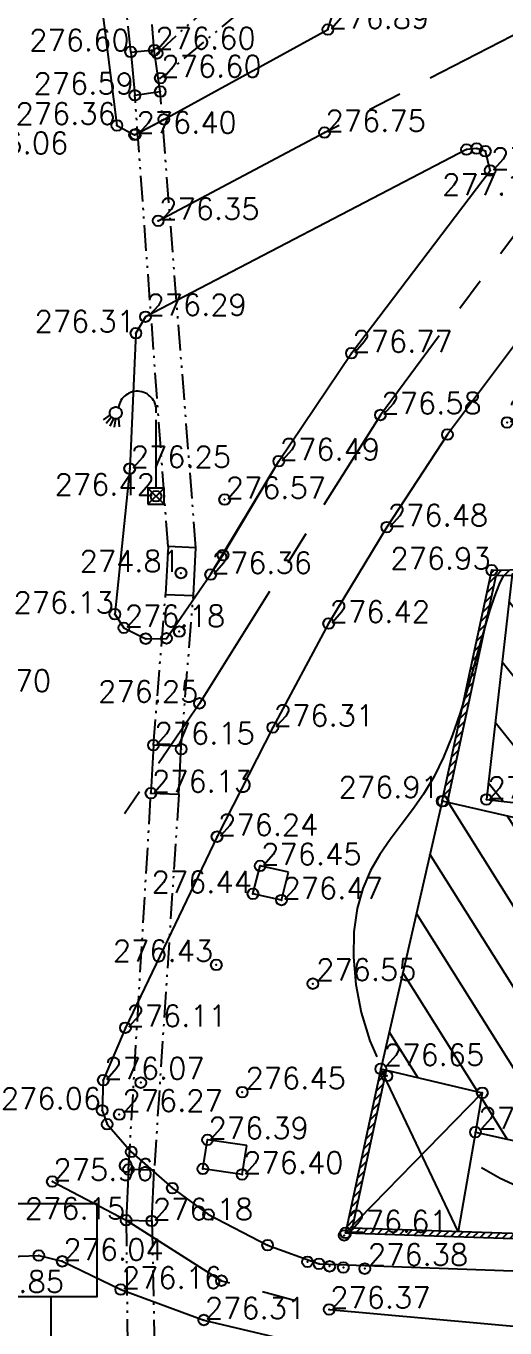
# Model space of a CAD drawing. Header units: millimetres. Extents: x 524954 to 526204, y 9523489 to 9524010.
# Drawn here: x 525580.5 to 525602.8, y 9523721.5 to 9523782.1 of the extents above; entities that cross this region are included whole.
import ezdxf
from ezdxf.enums import TextEntityAlignment as Align

# ---------------------------------------------------------------- set-up
doc = ezdxf.new("R2010")
doc.units = ezdxf.units.MM
doc.header["$PDMODE"] = 32
doc.header["$PDSIZE"] = 0.5
for name, pattern in [('ACAD_ISO12W100', [21, 12, -3, 0, -3, 0, -3]), ('AXES2', [28.575, 19.05, -3.175, 3.175, -3.175]), ('CACHE2', [4.7625, 3.175, -1.5875])]:
    doc.linetypes.add(name, pattern=pattern)
for name, color, linetype in [('Axe_Route_Existante', 1, 'AXES2'), ('Bati', 6, 'Continuous'), ('Bati_H', 1, 'Continuous'), ('Bord_Route_Existante', 6, 'Continuous'), ('Caniveau', 5, 'CACHE2'), ('Cloture', 7, 'Continuous'), ('CN_01_00', 3, 'Continuous'), ('Murs', 1, 'Continuous'), ('Regard', 5, 'Continuous'), ('Réseau_Electrique', 1, 'CACHE2'), ('Signalisation', 7, 'Continuous'), ('TopoAlt', 3, 'Continuous'), ('TOPOJIS', 7, 'Continuous')]:
    doc.layers.add(name, color=color, linetype=linetype)
doc.layers.add('Bord_Route_Existante_POLY3D', color=6, linetype='Continuous', plot=False)
doc.styles.add('Simplex 1.0', font='Simplex.shx', dxfattribs={"width": 0.99, "height": 1})
pattern_1 = [(45, (0, 0), (-0.1767766952966, 0.1767766952966), [])]

# ---------------------------------------------------------------- blocks, each defined once
blk = doc.blocks.new('TCPOINT M')
at = {"color": 0}
blk.add_point((0, 0), dxfattribs=at)
at = {"layer": 'TopoAlt', "style": 'Simplex 1.0', "width": 0.99}
blk.add_attdef('ALT', (0.15, 0.15), '', height=1, dxfattribs=at)
blk = doc.blocks.new('l006')
at = {"color": 0, "linetype": 'Continuous'}
for p, q in [((-0.374983, 0.374983), (0.374983, -0.374983)), ((0.374983, 0.374983), (-0.374983, -0.374983))]:
    blk.add_line(p, q, dxfattribs=at)
at = {"color": 0}
for points in [[(-2.13811, 3.780655), (-2.462092, 3.556373)], [(-2.076053, 3.680811), (-2.327604, 3.38372)], [(0, 0.374983), (0, 3.874983)], [(-1.982361, 3.616916), (-2.1506, 3.266515)], [(-1.881771, 3.595557), (-1.952051, 3.211468)], [(-1.751571, 3.624204), (-1.711147, 3.227417)]]:
    blk.add_lwpolyline(points, dxfattribs=at)
at = {"color": 0, "linetype": 'Continuous'}
blk.add_lwpolyline([(-0.374983, -0.374983), (0.374983, -0.374983), (0.374983, 0.374983), (-0.374983, 0.374983)], close=True, dxfattribs=at)
at = {"color": 0}
blk.add_circle((-1.875, 3.874983), 0.279508, dxfattribs=at)
blk.add_arc((-0.875, 3.999983), 0.883883, 351.869898, 171.869898, dxfattribs=at)

msp = doc.modelspace()

# ---------------------------------------------------------------- hatches: boundary and pattern name
at = {"layer": 'Bati_H'}
h = msp.add_hatch(dxfattribs=at)
h.set_pattern_fill('_U', color=256, scale=2, angle=128.49307, style=0, pattern_type=0)
h.set_pattern_definition([(128.49306758, (0, 0), (-1.56536694277, -1.24483988306), [])])
h.paths.add_polyline_path([(525622.863, 9523747.148), (525623.488, 9523752.627), (525621.253, 9523752.882), (525621.386, 9523754.347), (525603.167, 9523756.557), (525601.975, 9523746.076), (525608.455, 9523745.337), (525608.849, 9523748.787), (525608.844, 9523748.747)])
h = msp.add_hatch(dxfattribs=at)
h.set_pattern_fill('_U', color=256, scale=2, angle=-57.90534, style=0, pattern_type=0)
h.set_pattern_definition([(302.094655599, (0, 0), (1.69434297035, 1.06263911976), [])])
h.paths.add_polyline_path([(525599.912, 9523745.998), (525597.057, 9523733.537), (525601.784, 9523732.425), (525601.462, 9523730.591), (525610.034, 9523728.699), (525610.268, 9523729.914), (525612.335, 9523729.591), (525612.088, 9523727.267), (525616.963, 9523726.333), (525617.241, 9523727.643), (525619.652, 9523739.262), (525622.884, 9523738.521), (525623.274, 9523740.188), (525623.374, 9523740.622)])
at = {"layer": 'Murs'}
h = msp.add_hatch(dxfattribs=at)
h.set_pattern_fill('_U', color=256, scale=0.25, angle=45, style=0, pattern_type=0)
h.set_pattern_definition(pattern_1)
h.paths.add_polyline_path([(525599.957, 9523745.988), (525599.913, 9523746.002), (525602.221, 9523756.743), (525625.522, 9523757.171), (525647.974, 9523756.412), (525647.966, 9523756.162), (525625.52, 9523756.921), (525602.423, 9523756.496), (525600.187, 9523746.086)])
h = msp.add_hatch(dxfattribs=at)
h.set_pattern_fill('_U', color=256, scale=0.25, angle=45, style=0, pattern_type=0)
h.set_pattern_definition(pattern_1)
h.paths.add_polyline_path([(525597.057, 9523733.537), (525595.421, 9523725.903), (525609.642, 9523725.421), (525627.16, 9523724.579), (525627.753, 9523735.31), (525627.504, 9523735.324), (525626.924, 9523724.841), (525609.652, 9523725.671), (525595.728, 9523726.143), (525597.302, 9523733.485)])

# ---------------------------------------------------------------- linework, layer by layer
at = {"layer": 'Axe_Route_Existante', "ltscale": 0.5, "flags": 128}
for points in [[(525586.699, 9523773.004), (525594.438, 9523777.106), (525618.223, 9523789.407), (525625.013, 9523793.73), (525631.595, 9523797.596), (525637.632, 9523800.898), (525652.791, 9523807.42), (525669.106, 9523811.823), (525685.979, 9523814.884), (525693.088, 9523815.654), (525707.454, 9523816.694), (525717.039, 9523816.84), (525725.297, 9523816.644), (525729.698, 9523816.378), (525741.406, 9523815.177), (525741.84, 9523815.117), (525749.699, 9523813.877), (525775.145, 9523809.302), (525803.422, 9523804.201), (525817.048, 9523801.682), (525827.851, 9523799.771), (525839.056, 9523798.429), (525854.65, 9523797.376), (525870.172, 9523796.814), (525884.208, 9523797.02), (525899.003, 9523797.789), (525917.125, 9523799.773), (525932.341, 9523803.156), (525937.747, 9523804.809), (525941.803, 9523806.256), (525947.141, 9523808.768), (525964.848, 9523819.198), (525980.541, 9523832.453), (525991.817, 9523846.401), (526001.896, 9523863.645), (526032.968, 9523917.472), (526051.53, 9523951.634), (526076.259, 9523995.188)], [(525618.223, 9523789.407), (525609.774, 9523780.661), (525604.63, 9523774.14), (525597.039, 9523763.964), (525588.617, 9523750.547), (525585.129, 9523745.399)], [(525581.771, 9523728.297), (525585.207, 9523726.493), (525589.641, 9523723.681), (525594.657, 9523722.346), (525613.228, 9523720.669)]]:
    msp.add_lwpolyline(points, dxfattribs=at)
at = {"layer": 'Bati', "flags": 128}
for points in [[(525622.863, 9523747.148), (525623.488, 9523752.627), (525621.253, 9523752.882), (525621.386, 9523754.347), (525603.167, 9523756.557), (525601.975, 9523746.076), (525608.455, 9523745.337), (525608.849, 9523748.787), (525608.844, 9523748.747)], [(525599.912, 9523745.998), (525597.057, 9523733.537), (525601.784, 9523732.425), (525601.462, 9523730.591), (525610.034, 9523728.699), (525610.268, 9523729.914), (525612.335, 9523729.591), (525612.088, 9523727.267), (525616.963, 9523726.333), (525617.241, 9523727.643), (525619.652, 9523739.262), (525622.884, 9523738.521), (525623.274, 9523740.188), (525623.374, 9523740.622)]]:
    msp.add_lwpolyline(points, close=True, dxfattribs=at)
at = {"layer": 'Bord_Route_Existante', "flags": 128}
for points in [[(525594.598, 9523781.903), (525594.981, 9523783.095), (525594.914, 9523784.312), (525594.415, 9523785.292), (525594.037, 9523785.668), (525592.903, 9523786.498), (525590.128, 9523788.527), (525588.449, 9523789.936), (525587.288, 9523791.494), (525585.625, 9523794.129), (525584.367, 9523796.72), (525582.885, 9523797.22), (525582.369, 9523796.455), (525582.387, 9523795.705), (525583.737, 9523785.652), (525584.777, 9523777.437), (525585.597, 9523777.001), (525586.96, 9523777.722), (525594.598, 9523781.903)], [(525618.283, 9523783.683), (525613.749, 9523779.488), (525608.261, 9523773.46), (525604.442, 9523768.771), (525600.158, 9523763.052), (525597.336, 9523758.749), (525594.632, 9523754.26), (525592.03, 9523749.428), (525589.436, 9523744.344), (525589.436, 9523744.344), (525585.171, 9523735.453), (525584.143, 9523733.012), (525584.093, 9523731.607), (525584.322, 9523730.96), (525585.444, 9523729.675), (525587.357, 9523727.99), (525589.036, 9523726.76), (525591.791, 9523725.333), (525594.184, 9523724.465), (525609.638, 9523723.915), (525609.642, 9523725.421)], [(525573.813, 9523709.865), (525573.042, 9523709.967), (525572.349, 9523710.406), (525571.942, 9523711.093), (525571.772, 9523712.34), (525573.824, 9523715.85), (525575.312, 9523718.585), (525577.596, 9523723.086), (525578.236, 9523723.903), (525579.151, 9523724.473), (525580.226, 9523724.822), (525581.139, 9523724.852), (525582.234, 9523724.583), (525584.956, 9523723.269), (525588.823, 9523721.851), (525596.155, 9523720.107), (525596.576, 9523719.424), (525596.251, 9523718.856), (525596.251, 9523718.856), (525573.813, 9523709.865)]]:
    msp.add_lwpolyline(points, dxfattribs=at)
msp.add_lwpolyline([(525586.104, 9523768.538), (525585.663, 9523767.77), (525585.371, 9523761.468), (525584.682, 9523754.693), (525585.099, 9523754.06), (525586.118, 9523753.555), (525587.085, 9523753.571), (525589.139, 9523756.539), (525592.309, 9523761.814), (525595.689, 9523766.839), (525602.149, 9523775.345), (525601.924, 9523776.238), (525601.523, 9523776.363), (525601.05, 9523776.314)], close=True, dxfattribs=at)
at = {"layer": 'Bord_Route_Existante_POLY3D'}
for points in [[(525594.598, 9523781.903, 276.89), (525594.981, 9523783.095, 276.93), (525594.914, 9523784.312, 276.91), (525594.415, 9523785.292, 276.86), (525594.037, 9523785.668, 276.85), (525593.573, 9523786.053, 276.83), (525592.903, 9523786.498, 276.78), (525590.128, 9523788.527, 276.76), (525588.449, 9523789.936, 276.7), (525587.288, 9523791.494, 276.66), (525585.625, 9523794.129, 276.62), (525584.367, 9523796.72, 276.63), (525582.885, 9523797.22, 276.6), (525582.369, 9523796.455, 276.55), (525582.387, 9523795.705, 276.55), (525583.737, 9523785.652, 276.43), (525584.777, 9523777.437, 276.36), (525585.597, 9523777.001, 276.39), (525585.636, 9523777.023, 276.4), (525586.96, 9523777.722, 276.44), (525594.598, 9523781.903, 0)], [(525618.283, 9523783.683, 278.16), (525613.749, 9523779.488, 277.76), (525608.261, 9523773.46, 277.21), (525604.442, 9523768.771, 276.86), (525600.158, 9523763.052, 276.59), (525597.336, 9523758.749, 276.48), (525594.632, 9523754.26, 276.42), (525592.03, 9523749.428, 276.31), (525589.436, 9523744.344, 276.24), (525585.171, 9523735.453, 276.11), (525584.143, 9523733.012, 276.07), (525584.093, 9523731.607, 276.06), (525584.322, 9523730.96, 276.09), (525585.444, 9523729.675, 276.18), (525587.357, 9523727.99, 276.21), (525589.036, 9523726.76, 276.27), (525591.791, 9523725.333, 276.34), (525594.184, 9523724.465, 276.37), (525609.638, 9523723.915, 276.581), (525609.642, 9523725.421, 276.783)], [(525573.813, 9523709.865, 275.83), (525573.042, 9523709.967, 275.83), (525572.349, 9523710.406, 275.77), (525571.942, 9523711.093, 275.76), (525571.772, 9523712.34, 275.7), (525573.824, 9523715.85, 275.74), (525575.312, 9523718.585, 275.76), (525577.596, 9523723.086, 275.85), (525577.593, 9523723.12, 275.85), (525578.236, 9523723.903, 275.86), (525579.151, 9523724.473, 275.88), (525580.226, 9523724.822, 275.93), (525581.139, 9523724.852, 275.98), (525582.234, 9523724.583, 276.04), (525584.956, 9523723.269, 276.16), (525588.823, 9523721.851, 276.31), (525596.155, 9523720.107, 276.4), (525596.576, 9523719.424, 276.36), (525596.251, 9523718.856, 0), (525596.247, 9523718.858, 276.33), (525573.813, 9523709.865, 0)]]:
    msp.add_polyline3d(points, dxfattribs=at)
msp.add_polyline3d([(525586.104, 9523768.538, 276.29), (525585.663, 9523767.77, 276.31), (525585.371, 9523761.468, 276.25), (525584.682, 9523754.693, 276.13), (525585.099, 9523754.06, 276.18), (525586.118, 9523753.555, 276.23), (525587.085, 9523753.571, 276.27), (525589.139, 9523756.539, 276.36), (525589.714, 9523757.447, 276.39), (525592.309, 9523761.814, 276.49), (525595.689, 9523766.839, 276.77), (525602.149, 9523775.345, 277.1), (525601.924, 9523776.238, 277.11), (525601.523, 9523776.363, 277.12), (525601.05, 9523776.314, 277.07)], close=True, dxfattribs=at)
at = {"layer": 'Caniveau', "color": 4, "linetype": 'ACAD_ISO12W100', "ltscale": 0.1, "flags": 128}
for points in [[(525585.417, 9523780.86), (525584.224, 9523792.447)], [(525586.65, 9523780.793), (525592.903, 9523786.498), (525592.903, 9523786.498), (525595.86, 9523789.871)], [(525597.071, 9523789.257), (525594.037, 9523785.668), (525594.037, 9523785.668), (525586.797, 9523779.641)], [(525586.476, 9523748.601), (525587.041, 9523755.611)], [(525585.317, 9523728.854), (525586.361, 9523746.368)], [(525585.207, 9523726.493), (525585.441, 9523704.4)], [(525586.398, 9523726.461), (525586.899, 9523704.363)]]:
    msp.add_lwpolyline(points, dxfattribs=at)
for points, elevation in [([(525586.518, 9523780.944), (525585.57, 9523792.565)], 276.6), ([(525588.452, 9523757.79), (525586.795, 9523779.012)], 276.13), ([(525587.156, 9523757.844), (525585.614, 9523778.841)], 276.13), ([(525587.772, 9523748.547), (525588.336, 9523755.566)], 276.13), ([(525587.654, 9523746.3), (525586.508, 9523728.822)], 276.13)]:
    msp.add_lwpolyline(points, dxfattribs=dict(at, elevation=elevation))
at = {"layer": 'Caniveau', "linetype": 'ByBlock', "elevation": 276.6, "flags": 128}
msp.add_lwpolyline([(525585.417, 9523780.86), (525585.614, 9523778.841), (525586.795, 9523779.012), (525586.518, 9523780.944), (525585.419, 9523780.837)], dxfattribs=at)
at = {"layer": 'Caniveau', "linetype": 'ByBlock', "elevation": 276.13, "flags": 128}
for points in [[(525587.041, 9523755.611), (525588.336, 9523755.566), (525588.452, 9523757.79), (525587.156, 9523757.844)], [(525586.361, 9523746.368), (525587.656, 9523746.322), (525587.772, 9523748.547), (525586.476, 9523748.601)]]:
    msp.add_lwpolyline(points, close=True, dxfattribs=at)
at = {"layer": 'Caniveau', "linetype": 'ByBlock', "flags": 128}
msp.add_lwpolyline([(525586.398, 9523726.461), (525586.508, 9523728.822), (525585.317, 9523728.854), (525585.207, 9523726.493)], close=True, dxfattribs=at)
at = {"layer": 'Cloture', "flags": 128}
for points in [[(525599.957, 9523745.988), (525599.913, 9523746.002), (525602.221, 9523756.743), (525625.522, 9523757.171), (525647.974, 9523756.412)], [(525600.187, 9523746.086), (525602.423, 9523756.496), (525625.52, 9523756.921), (525647.966, 9523756.162)], [(525597.057, 9523733.537), (525595.421, 9523725.903), (525609.642, 9523725.421), (525627.16, 9523724.579), (525627.753, 9523735.31)], [(525597.302, 9523733.485), (525595.728, 9523726.143), (525609.652, 9523725.671), (525626.924, 9523724.841), (525627.504, 9523735.324)], [(525600.652, 9523725.976), (525597.057, 9523733.537)], [(525595.421, 9523725.903), (525601.784, 9523732.425)], [(525601.462, 9523730.591), (525600.652, 9523725.976)]]:
    msp.add_lwpolyline(points, dxfattribs=at)
at = {"layer": 'CN_01_00', "elevation": 277, "flags": 128}
for points in [[(525602.758, 9523756.485), (525602.574, 9523756.099), (525602.351, 9523755.539), (525602.12, 9523754.859), (525601.88, 9523754.051), (525601.627, 9523753.137), (525601.355, 9523752.148), (525601.059, 9523751.114), (525600.735, 9523750.066), (525600.376, 9523749.033), (525599.978, 9523748.047), (525599.536, 9523747.138), (525599.048, 9523746.325), (525598.532, 9523745.588), (525598.007, 9523744.895), (525597.493, 9523744.215), (525597.012, 9523743.516), (525596.583, 9523742.767), (525596.226, 9523741.937), (525595.963, 9523740.994), (525595.811, 9523739.918), (525595.783, 9523738.731), (525595.889, 9523737.468), (525596.14, 9523736.162), (525596.545, 9523734.847), (525596.878, 9523734.093)], [(525601.742, 9523728.951), (525602.616, 9523728.456), (525604.129, 9523727.747), (525605.707, 9523727.12), (525607.316, 9523726.563), (525608.925, 9523726.065), (525610.5, 9523725.616), (525612.011, 9523725.205), (525613.257, 9523724.875)]]:
    msp.add_lwpolyline(points, dxfattribs=at)
at = {"layer": 'Regard', "flags": 128}
for points in [[(525591.109, 9523741.684), (525591.445, 9523742.981)], [(525592.77, 9523742.691), (525591.445, 9523742.981)], [(525592.434, 9523741.394), (525592.77, 9523742.691)], [(525592.434, 9523741.394), (525591.109, 9523741.684)], [(525588.774, 9523728.884), (525588.992, 9523730.235)], [(525590.822, 9523729.976), (525588.992, 9523730.235)], [(525590.604, 9523728.625), (525590.822, 9523729.976)], [(525590.604, 9523728.625), (525588.774, 9523728.884)]]:
    msp.add_lwpolyline(points, dxfattribs=at)
at = {"layer": 'Signalisation', "color": 0, "linetype": 'Continuous'}
msp.add_line((525581.696, 9523722.94, 276.68), (525581.696, 9523720.25, 276.68), dxfattribs=at)
at = {"layer": 'Signalisation', "color": 0, "elevation": 276.68}
msp.add_lwpolyline([(525583.853, 9523727.255), (525579.538, 9523727.255), (525579.538, 9523722.94), (525583.853, 9523722.94)], close=True, dxfattribs=at)

# ---------------------------------------------------------------- block references
at = {"layer": 'Réseau_Electrique'}
msp.add_blockref('l006', (525586.598, 9523760.184, 276.42), dxfattribs=at)
at = {"layer": 'TOPOJIS'}
ref = msp.add_blockref('TCPOINT M', (525594.598, 9523781.903, 276.89), dxfattribs=at)
ref.add_attrib('ALT', '276.89', (525594.648, 9523781.953, 276.89), dxfattribs={"layer": 'TopoAlt', "height": 1, "style": 'Simplex 1.0', "width": 0.99})
ref = msp.add_blockref('TCPOINT M', (525585.417, 9523780.86, 276.6), dxfattribs=at)
ref.add_attrib('ALT', '276.60', dxfattribs={"layer": 'TopoAlt', "height": 1, "style": 'Simplex 1.0', "width": 0.99}).set_placement((525585.367, 9523780.91, 276.6), align=Align.RIGHT)
ref = msp.add_blockref('TCPOINT M', (525586.518, 9523780.944, 276.6), dxfattribs=at)
ref.add_attrib('ALT', '276.60', (525586.568, 9523780.994, 276.6), dxfattribs={"layer": 'TopoAlt', "height": 1, "style": 'Simplex 1.0', "width": 0.99})
for p in [(525586.65, 9523780.793, 276.6), (525586.795, 9523779.012, 276.6), (525586.96, 9523777.722, 276.44), (525585.597, 9523777.001, 276.39), (525601.05, 9523776.314, 277.07), (525601.523, 9523776.363, 277.12), (525601.924, 9523776.238, 277.11), (525600.158, 9523763.052, 276.59), (525589.714, 9523757.447, 276.39), (525587.68, 9523753.884, 276.27), (525586.118, 9523753.555, 276.23), (525587.085, 9523753.571, 276.27), (525587.77, 9523748.417, 276.23), (525599.958, 9523745.992, 276.91), (525597.343, 9523733.208, 277.099), (525585.887, 9523732.896, 276.296), (525601.784, 9523732.425, 277.043), (525584.322, 9523730.96, 276.09), (525585.444, 9523729.675, 276.18), (525585.317, 9523728.854, 276.17), (525588.774, 9523728.884, 276.38), (525587.357, 9523727.99, 276.21), (525589.036, 9523726.76, 276.27), (525591.791, 9523725.333, 276.34), (525595.421, 9523725.903, 276.6), (525581.139, 9523724.852, 275.98), (525593.647, 9523724.561, 276.373), (525594.184, 9523724.465, 276.37), (525594.678, 9523724.35, 276.391), (525595.315, 9523724.296, 276.376), (525589.641, 9523723.681, 276.3)]:
    msp.add_blockref('TCPOINT M', p, dxfattribs=at)
ref = msp.add_blockref('TCPOINT M', (525586.797, 9523779.641, 276.6), dxfattribs=at)
ref.add_attrib('ALT', '276.60', (525586.847, 9523779.691, 276.6), dxfattribs={"layer": 'TopoAlt', "height": 1, "style": 'Simplex 1.0', "width": 0.99})
ref = msp.add_blockref('TCPOINT M', (525585.614, 9523778.841, 276.59), dxfattribs=at)
ref.add_attrib('ALT', '276.59', dxfattribs={"layer": 'TopoAlt', "height": 1, "style": 'Simplex 1.0', "width": 0.99}).set_placement((525585.564, 9523778.891, 276.59), align=Align.RIGHT)
ref = msp.add_blockref('TCPOINT M', (525584.777, 9523777.437, 276.36), dxfattribs=at)
ref.add_attrib('ALT', '276.36', dxfattribs={"layer": 'TopoAlt', "height": 1, "style": 'Simplex 1.0', "width": 0.99}).set_placement((525584.727, 9523777.487, 276.36), align=Align.RIGHT)
ref = msp.add_blockref('TCPOINT M', (525585.636, 9523777.023, 276.4), dxfattribs=at)
ref.add_attrib('ALT', '276.40', (525585.686, 9523777.073, 276.4), dxfattribs={"layer": 'TopoAlt', "height": 1, "style": 'Simplex 1.0', "width": 0.99})
ref = msp.add_blockref('TCPOINT M', (525594.438, 9523777.106, 276.75), dxfattribs=at)
ref.add_attrib('ALT', '276.75', (525594.488, 9523777.156, 276.75), dxfattribs={"layer": 'TopoAlt', "height": 1, "style": 'Simplex 1.0', "width": 0.99})
ref = msp.add_blockref('TCPOINT M', (525577.798, 9523776.069, 276.06), dxfattribs=at)
ref.add_attrib('ALT', '276.06', (525577.848, 9523776.119, 276.06), dxfattribs={"layer": 'TopoAlt', "height": 1, "style": 'Simplex 1.0', "width": 0.99})
ref = msp.add_blockref('TCPOINT M', (525602.149, 9523775.345, 277.1), dxfattribs=at)
ref.add_attrib('ALT', '277.10', (525602.199, 9523775.395, 277.1), dxfattribs={"layer": 'TopoAlt', "height": 1, "style": 'Simplex 1.0', "width": 0.99})
ref = msp.add_blockref('TCPOINT M', (525604.63, 9523774.14, 277.1), dxfattribs=at)
ref.add_attrib('ALT', '277.10', dxfattribs={"layer": 'TopoAlt', "height": 1, "style": 'Simplex 1.0', "width": 0.99}).set_placement((525604.58, 9523774.19, 277.1), align=Align.RIGHT)
ref = msp.add_blockref('TCPOINT M', (525586.699, 9523773.004, 276.35), dxfattribs=at)
ref.add_attrib('ALT', '276.35', (525586.749, 9523773.054, 276.35), dxfattribs={"layer": 'TopoAlt', "height": 1, "style": 'Simplex 1.0', "width": 0.99})
ref = msp.add_blockref('TCPOINT M', (525586.104, 9523768.538, 276.29), dxfattribs=at)
ref.add_attrib('ALT', '276.29', (525586.154, 9523768.588, 276.29), dxfattribs={"layer": 'TopoAlt', "height": 1, "style": 'Simplex 1.0', "width": 0.99})
ref = msp.add_blockref('TCPOINT M', (525585.663, 9523767.77, 276.31), dxfattribs=at)
ref.add_attrib('ALT', '276.31', dxfattribs={"layer": 'TopoAlt', "height": 1, "style": 'Simplex 1.0', "width": 0.99}).set_placement((525585.613, 9523767.82, 276.31), align=Align.RIGHT)
ref = msp.add_blockref('TCPOINT M', (525595.689, 9523766.839, 276.77), dxfattribs=at)
ref.add_attrib('ALT', '276.77', (525595.739, 9523766.889, 276.77), dxfattribs={"layer": 'TopoAlt', "height": 1, "style": 'Simplex 1.0', "width": 0.99})
ref = msp.add_blockref('TCPOINT M', (525597.039, 9523763.964, 276.58), dxfattribs=at)
ref.add_attrib('ALT', '276.58', (525597.089, 9523764.014, 276.58), dxfattribs={"layer": 'TopoAlt', "height": 1, "style": 'Simplex 1.0', "width": 0.99})
ref = msp.add_blockref('TCPOINT M', (525602.936, 9523763.617, 276.97), dxfattribs=at)
ref.add_attrib('ALT', '276.97', (525602.986, 9523763.667, 276.97), dxfattribs={"layer": 'TopoAlt', "height": 1, "style": 'Simplex 1.0', "width": 0.99})
ref = msp.add_blockref('TCPOINT M', (525585.371, 9523761.468, 276.25), dxfattribs=at)
ref.add_attrib('ALT', '276.25', (525585.421, 9523761.518, 276.25), dxfattribs={"layer": 'TopoAlt', "height": 1, "style": 'Simplex 1.0', "width": 0.99})
ref = msp.add_blockref('TCPOINT M', (525592.309, 9523761.814, 276.49), dxfattribs=at)
ref.add_attrib('ALT', '276.49', (525592.359, 9523761.864, 276.49), dxfattribs={"layer": 'TopoAlt', "height": 1, "style": 'Simplex 1.0', "width": 0.99})
ref = msp.add_blockref('TCPOINT M', (525586.598, 9523760.184, 276.42), dxfattribs=at)
ref.add_attrib('ALT', '276.42', dxfattribs={"layer": 'TopoAlt', "height": 1, "style": 'Simplex 1.0', "width": 0.99}).set_placement((525586.548, 9523760.234, 276.42), align=Align.RIGHT)
ref = msp.add_blockref('TCPOINT M', (525589.79, 9523760.028, 276.57), dxfattribs=at)
ref.add_attrib('ALT', '276.57', (525589.84, 9523760.078, 276.57), dxfattribs={"layer": 'TopoAlt', "height": 1, "style": 'Simplex 1.0', "width": 0.99})
ref = msp.add_blockref('TCPOINT M', (525597.336, 9523758.749, 276.48), dxfattribs=at)
ref.add_attrib('ALT', '276.48', (525597.386, 9523758.799, 276.48), dxfattribs={"layer": 'TopoAlt', "height": 1, "style": 'Simplex 1.0', "width": 0.99})
ref = msp.add_blockref('TCPOINT M', (525602.221, 9523756.743, 276.93), dxfattribs=at)
ref.add_attrib('ALT', '276.93', dxfattribs={"layer": 'TopoAlt', "height": 1, "style": 'Simplex 1.0', "width": 0.99}).set_placement((525602.171, 9523756.793, 276.93), align=Align.RIGHT)
ref = msp.add_blockref('TCPOINT M', (525587.758, 9523756.611, 274.81), dxfattribs=at)
ref.add_attrib('ALT', '274.81', dxfattribs={"layer": 'TopoAlt', "height": 1, "style": 'Simplex 1.0', "width": 0.99}).set_placement((525587.708, 9523756.661, 274.81), align=Align.RIGHT)
ref = msp.add_blockref('TCPOINT M', (525589.139, 9523756.539, 276.36), dxfattribs=at)
ref.add_attrib('ALT', '276.36', (525589.189, 9523756.589, 276.36), dxfattribs={"layer": 'TopoAlt', "height": 1, "style": 'Simplex 1.0', "width": 0.99})
ref = msp.add_blockref('TCPOINT M', (525584.682, 9523754.693, 276.13), dxfattribs=at)
ref.add_attrib('ALT', '276.13', dxfattribs={"layer": 'TopoAlt', "height": 1, "style": 'Simplex 1.0', "width": 0.99}).set_placement((525584.632, 9523754.743, 276.13), align=Align.RIGHT)
ref = msp.add_blockref('TCPOINT M', (525594.632, 9523754.26, 276.42), dxfattribs=at)
ref.add_attrib('ALT', '276.42', (525594.682, 9523754.31, 276.42), dxfattribs={"layer": 'TopoAlt', "height": 1, "style": 'Simplex 1.0', "width": 0.99})
ref = msp.add_blockref('TCPOINT M', (525585.099, 9523754.06, 276.18), dxfattribs=at)
ref.add_attrib('ALT', '276.18', (525585.149, 9523754.11, 276.18), dxfattribs={"layer": 'TopoAlt', "height": 1, "style": 'Simplex 1.0', "width": 0.99})
ref = msp.add_blockref('TCPOINT M', (525576.995, 9523751.051, 275.7), dxfattribs=at)
ref.add_attrib('ALT', '275.70', (525577.045, 9523751.101, 275.7), dxfattribs={"layer": 'TopoAlt', "height": 1, "style": 'Simplex 1.0', "width": 0.99})
ref = msp.add_blockref('TCPOINT M', (525588.617, 9523750.547, 276.25), dxfattribs=at)
ref.add_attrib('ALT', '276.25', dxfattribs={"layer": 'TopoAlt', "height": 1, "style": 'Simplex 1.0', "width": 0.99}).set_placement((525588.567, 9523750.597, 276.25), align=Align.RIGHT)
ref = msp.add_blockref('TCPOINT M', (525592.03, 9523749.428, 276.31), dxfattribs=at)
ref.add_attrib('ALT', '276.31', (525592.08, 9523749.478, 276.31), dxfattribs={"layer": 'TopoAlt', "height": 1, "style": 'Simplex 1.0', "width": 0.99})
ref = msp.add_blockref('TCPOINT M', (525586.476, 9523748.601, 276.15), dxfattribs=at)
ref.add_attrib('ALT', '276.15', (525586.526, 9523748.651, 276.15), dxfattribs={"layer": 'TopoAlt', "height": 1, "style": 'Simplex 1.0', "width": 0.99})
ref = msp.add_blockref('TCPOINT M', (525586.361, 9523746.368, 276.13), dxfattribs=at)
ref.add_attrib('ALT', '276.13', (525586.411, 9523746.418, 276.13), dxfattribs={"layer": 'TopoAlt', "height": 1, "style": 'Simplex 1.0', "width": 0.99})
ref = msp.add_blockref('TCPOINT M', (525599.912, 9523745.998, 276.91), dxfattribs=at)
ref.add_attrib('ALT', '276.91', dxfattribs={"layer": 'TopoAlt', "height": 1, "style": 'Simplex 1.0', "width": 0.99}).set_placement((525599.762, 9523746.148, 276.91), align=Align.RIGHT)
ref = msp.add_blockref('TCPOINT M', (525601.975, 9523746.076, 278.65), dxfattribs=at)
ref.add_attrib('ALT', '278.65', (525602.025, 9523746.126, 278.65), dxfattribs={"layer": 'TopoAlt', "height": 1, "style": 'Simplex 1.0', "width": 0.99})
ref = msp.add_blockref('TCPOINT M', (525589.436, 9523744.344, 276.24), dxfattribs=at)
ref.add_attrib('ALT', '276.24', (525589.486, 9523744.394, 276.24), dxfattribs={"layer": 'TopoAlt', "height": 1, "style": 'Simplex 1.0', "width": 0.99})
ref = msp.add_blockref('TCPOINT M', (525591.445, 9523742.981, 276.45), dxfattribs=at)
ref.add_attrib('ALT', '276.45', (525591.495, 9523743.031, 276.45), dxfattribs={"layer": 'TopoAlt', "height": 1, "style": 'Simplex 1.0', "width": 0.99})
ref = msp.add_blockref('TCPOINT M', (525591.109, 9523741.684, 276.44), dxfattribs=at)
ref.add_attrib('ALT', '276.44', dxfattribs={"layer": 'TopoAlt', "height": 1, "style": 'Simplex 1.0', "width": 0.99}).set_placement((525591.059, 9523741.734, 276.44), align=Align.RIGHT)
ref = msp.add_blockref('TCPOINT M', (525592.434, 9523741.394, 276.47), dxfattribs=at)
ref.add_attrib('ALT', '276.47', (525592.484, 9523741.444, 276.47), dxfattribs={"layer": 'TopoAlt', "height": 1, "style": 'Simplex 1.0', "width": 0.99})
ref = msp.add_blockref('TCPOINT M', (525589.403, 9523738.377, 276.434), dxfattribs=at)
ref.add_attrib('ALT', '276.43', dxfattribs={"layer": 'TopoAlt', "height": 1, "style": 'Simplex 1.0', "width": 0.99}).set_placement((525589.253, 9523738.527, 276.434), align=Align.RIGHT)
ref = msp.add_blockref('TCPOINT M', (525593.898, 9523737.502, 276.55), dxfattribs=at)
ref.add_attrib('ALT', '276.55', (525594.048, 9523737.652, 276.55), dxfattribs={"layer": 'TopoAlt', "height": 1, "style": 'Simplex 1.0', "width": 0.99})
ref = msp.add_blockref('TCPOINT M', (525585.171, 9523735.453, 276.11), dxfattribs=at)
ref.add_attrib('ALT', '276.11', (525585.221, 9523735.503, 276.11), dxfattribs={"layer": 'TopoAlt', "height": 1, "style": 'Simplex 1.0', "width": 0.99})
ref = msp.add_blockref('TCPOINT M', (525597.057, 9523733.537, 276.651), dxfattribs=at)
ref.add_attrib('ALT', '276.65', (525597.207, 9523733.687, 276.651), dxfattribs={"layer": 'TopoAlt', "height": 1, "style": 'Simplex 1.0', "width": 0.99})
ref = msp.add_blockref('TCPOINT M', (525584.143, 9523733.012, 276.07), dxfattribs=at)
ref.add_attrib('ALT', '276.07', (525584.193, 9523733.062, 276.07), dxfattribs={"layer": 'TopoAlt', "height": 1, "style": 'Simplex 1.0', "width": 0.99})
ref = msp.add_blockref('TCPOINT M', (525590.612, 9523732.457, 276.451), dxfattribs=at)
ref.add_attrib('ALT', '276.45', (525590.762, 9523732.607, 276.451), dxfattribs={"layer": 'TopoAlt', "height": 1, "style": 'Simplex 1.0', "width": 0.99})
ref = msp.add_blockref('TCPOINT M', (525584.093, 9523731.607, 276.06), dxfattribs=at)
ref.add_attrib('ALT', '276.06', dxfattribs={"layer": 'TopoAlt', "height": 1, "style": 'Simplex 1.0', "width": 0.99}).set_placement((525584.043, 9523731.657, 276.06), align=Align.RIGHT)
ref = msp.add_blockref('TCPOINT M', (525584.887, 9523731.41, 276.267), dxfattribs=at)
ref.add_attrib('ALT', '276.27', (525585.037, 9523731.56, 276.267), dxfattribs={"layer": 'TopoAlt', "height": 1, "style": 'Simplex 1.0', "width": 0.99})
ref = msp.add_blockref('TCPOINT M', (525601.462, 9523730.591, 277.035), dxfattribs=at)
ref.add_attrib('ALT', '277.04', (525601.612, 9523730.741, 277.035), dxfattribs={"layer": 'TopoAlt', "height": 1, "style": 'Simplex 1.0', "width": 0.99})
ref = msp.add_blockref('TCPOINT M', (525588.992, 9523730.235, 276.39), dxfattribs=at)
ref.add_attrib('ALT', '276.39', (525589.042, 9523730.285, 276.39), dxfattribs={"layer": 'TopoAlt', "height": 1, "style": 'Simplex 1.0', "width": 0.99})
ref = msp.add_blockref('TCPOINT M', (525581.771, 9523728.297, 275.96), dxfattribs=at)
ref.add_attrib('ALT', '275.96', (525581.821, 9523728.347, 275.96), dxfattribs={"layer": 'TopoAlt', "height": 1, "style": 'Simplex 1.0', "width": 0.99})
ref = msp.add_blockref('TCPOINT M', (525590.604, 9523728.625, 276.4), dxfattribs=at)
ref.add_attrib('ALT', '276.40', (525590.654, 9523728.675, 276.4), dxfattribs={"layer": 'TopoAlt', "height": 1, "style": 'Simplex 1.0', "width": 0.99})
ref = msp.add_blockref('TCPOINT M', (525585.207, 9523726.493, 276.15), dxfattribs=at)
ref.add_attrib('ALT', '276.15', dxfattribs={"layer": 'TopoAlt', "height": 1, "style": 'Simplex 1.0', "width": 0.99}).set_placement((525585.157, 9523726.543, 276.15), align=Align.RIGHT)
ref = msp.add_blockref('TCPOINT M', (525586.398, 9523726.461, 276.18), dxfattribs=at)
ref.add_attrib('ALT', '276.18', (525586.448, 9523726.511, 276.18), dxfattribs={"layer": 'TopoAlt', "height": 1, "style": 'Simplex 1.0', "width": 0.99})
ref = msp.add_blockref('TCPOINT M', (525595.354, 9523725.79, 276.61), dxfattribs=at)
ref.add_attrib('ALT', '276.61', (525595.504, 9523725.94, 276.61), dxfattribs={"layer": 'TopoAlt', "height": 1, "style": 'Simplex 1.0', "width": 0.99})
ref = msp.add_blockref('TCPOINT M', (525582.234, 9523724.583, 276.04), dxfattribs=at)
ref.add_attrib('ALT', '276.04', (525582.284, 9523724.633, 276.04), dxfattribs={"layer": 'TopoAlt', "height": 1, "style": 'Simplex 1.0', "width": 0.99})
ref = msp.add_blockref('TCPOINT M', (525596.31, 9523724.241, 276.381), dxfattribs=at)
ref.add_attrib('ALT', '276.38', (525596.46, 9523724.391, 276.381), dxfattribs={"layer": 'TopoAlt', "height": 1, "style": 'Simplex 1.0', "width": 0.99})
ref = msp.add_blockref('TCPOINT M', (525577.596, 9523723.086, 275.85), dxfattribs=at)
ref.add_attrib('ALT', '275.85', (525577.646, 9523723.136, 275.85), dxfattribs={"layer": 'TopoAlt', "height": 1, "style": 'Simplex 1.0', "width": 0.99})
ref = msp.add_blockref('TCPOINT M', (525584.956, 9523723.269, 276.16), dxfattribs=at)
ref.add_attrib('ALT', '276.16', (525585.006, 9523723.319, 276.16), dxfattribs={"layer": 'TopoAlt', "height": 1, "style": 'Simplex 1.0', "width": 0.99})
ref = msp.add_blockref('TCPOINT M', (525594.657, 9523722.346, 276.37), dxfattribs=at)
ref.add_attrib('ALT', '276.37', (525594.707, 9523722.396, 276.37), dxfattribs={"layer": 'TopoAlt', "height": 1, "style": 'Simplex 1.0', "width": 0.99})
ref = msp.add_blockref('TCPOINT M', (525588.823, 9523721.851, 276.31), dxfattribs=at)
ref.add_attrib('ALT', '276.31', (525588.873, 9523721.901, 276.31), dxfattribs={"layer": 'TopoAlt', "height": 1, "style": 'Simplex 1.0', "width": 0.99})

doc.saveas('drawing.dxf')
